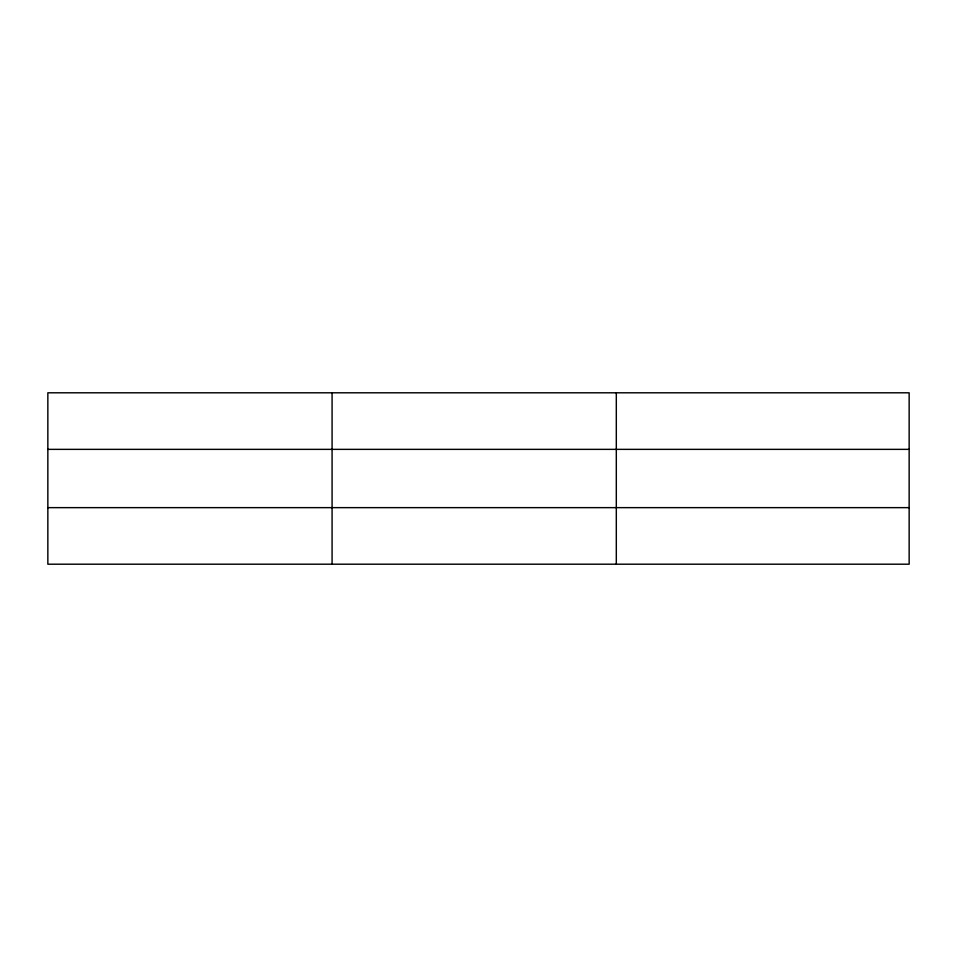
<?xml version="1.0" encoding="UTF-8"?>
<svg xmlns="http://www.w3.org/2000/svg" width="957" height="957" viewBox="0 0 957 957"><rect width="100%" height="100%" fill="white"/><g stroke="black" fill="none" stroke-linecap="round" stroke-linejoin="round"><path stroke-width="1.44" d="M332.079 564.199L332.079 392.801M616.308 564.199L616.308 392.801M909.15 449.359L909.15 392.801L47.85 392.801L47.85 564.199L909.15 564.199L909.15 449.359L47.85 449.359M47.85 507.641L909.15 507.641"/></g></svg>
